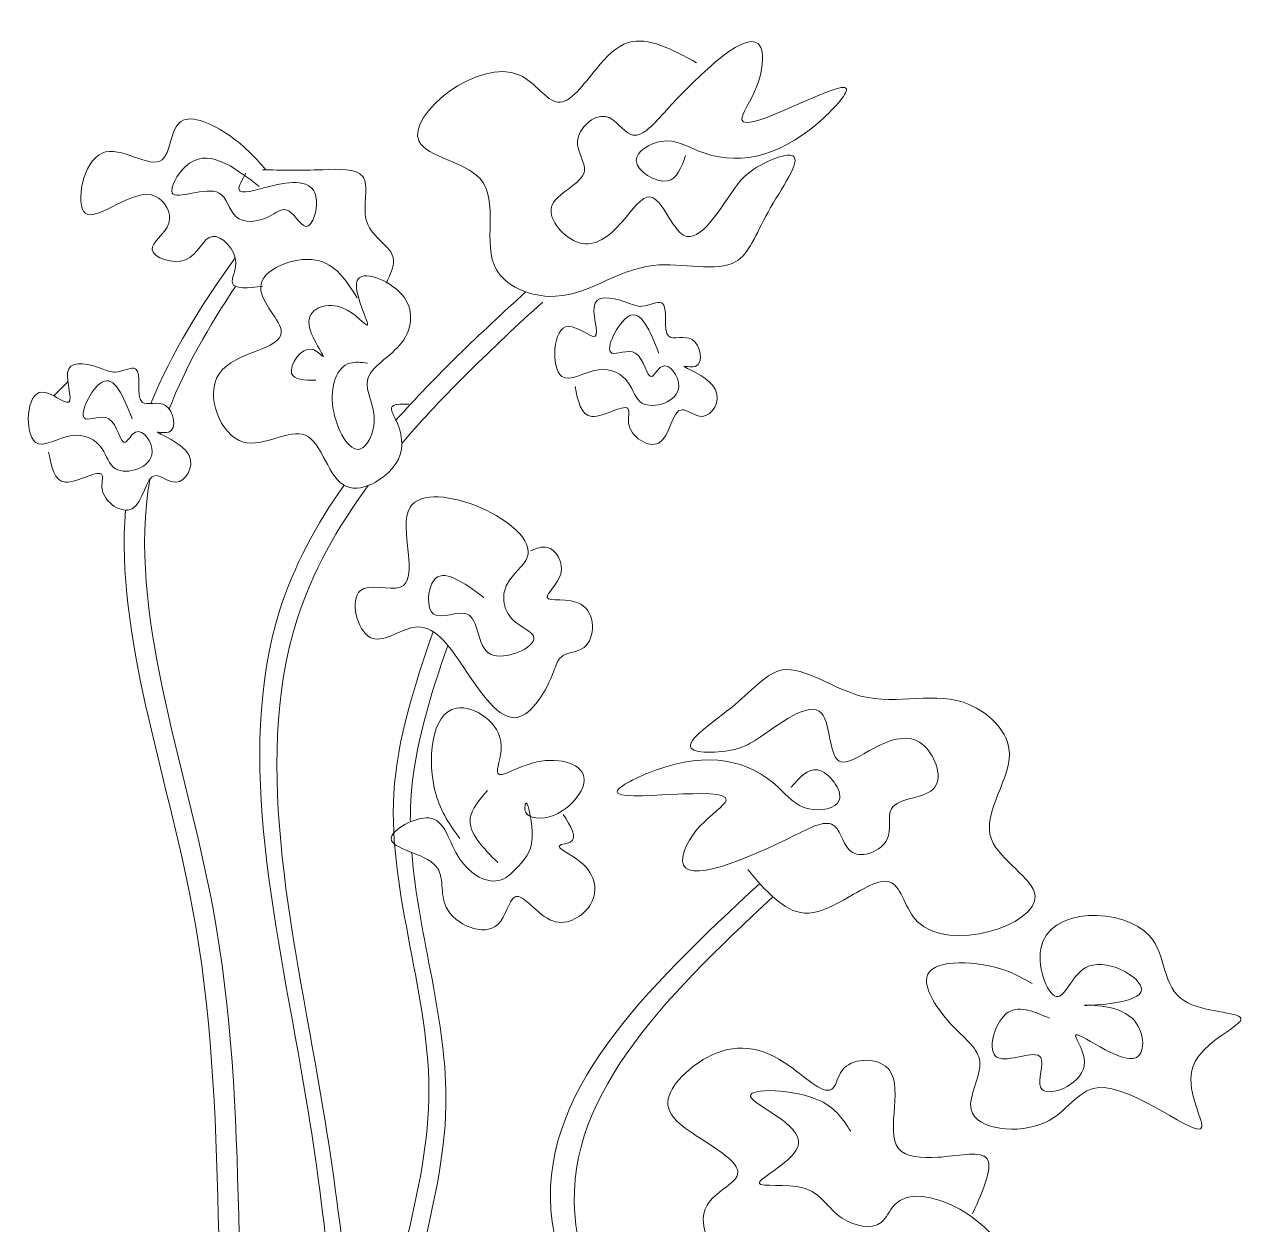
# Model space of a CAD drawing. Header units: metres. Extents: x -2 to 3328848, y -2 to 2725060.
# Drawn here: x 1663930.018 to 1663932.566, y 1363060.881 to 1363063.391 of the extents above; entities that cross this region are included whole.
import ezdxf

# ---------------------------------------------------------------- set-up
doc = ezdxf.new("R2010")
doc.units = ezdxf.units.M
doc.layers.get('0').update_dxf_attribs({"color": 253, "lineweight": 0})
doc.layers.add('8', color=253, linetype='Continuous', lineweight=0)
doc.layers.add('CAY', color=253, linetype='Continuous', lineweight=0)

# ---------------------------------------------------------------- blocks, each defined once
blk = doc.blocks.new('A$C307418F7')
at = {"layer": '8'}
blk.add_line((1255.54, 1226.51, -1028.57), (1258.5, 1229.47, -1028.57), dxfattribs=at)
for points in [[(1388.38, 1277.1, -1028.57), (1384.56, 1271.72, -1028.57), (1378, 1276.05, -1028.57), (1383.32, 1280.05, -1028.57), (1390.94, 1278.09, -1028.57), (1416.17, 1283.87, -1028.57), (1422.22, 1291.09, -1028.57), (1400.21, 1284.58, -1028.57), (1403.37, 1291.67, -1028.57), (1404.17, 1299.8, -1028.57), (1383.92, 1286.15, -1028.57), (1376.89, 1281.49, -1028.57), (1371.51, 1285.29, -1028.57), (1365.66, 1280.11, -1028.57), (1367.09, 1273.81, -1028.57), (1360.19, 1266.27, -1028.57), (1366.03, 1258.73, -1028.57), (1375.1, 1263.2, -1028.57), (1380.95, 1268.38, -1028.57), (1387.97, 1260.32, -1028.57), (1398.82, 1270.35, -1028.57), (1401.58, 1273.37, -1028.57), (1410.97, 1276.98, -1028.57), (1405.71, 1265.18, -1028.57), (1398.93, 1254.75, -1028.57), (1381.59, 1253.95, -1028.57), (1359.58, 1247.45, -1028.57), (1348.62, 1253.02, -1028.57), (1345.15, 1272.23, -1028.57), (1332.35, 1280.03, -1028.57), (1353.45, 1294, -1028.57), (1361.53, 1288.3, -1028.57), (1369.61, 1295.32, -1028.57), (1376.32, 1300.83, -1028.57), (1390.7, 1296.58, -1028.57)], [(1300.12, 1274.09, -1028.57), (1291.68, 1281.8, -1028.57), (1281.84, 1283.91, -1028.57), (1278.32, 1276.19, -1028.57), (1265.67, 1277.59, -1028.57), (1262.15, 1264.97, -1028.57), (1276.92, 1268.48, -1028.57), (1279.73, 1262.86, -1028.57), (1276.21, 1257.25, -1028.57), (1283.24, 1255.15, -1028.57), (1288.87, 1260.06, -1028.57), (1293.79, 1254.45, -1028.57), (1293.09, 1250.24, -1028.57), (1299.41, 1249.54, -1028.57)], [(1298.71, 1270.58, -1028.57), (1283.24, 1274.79, -1028.57), (1280.43, 1269.18, -1028.57), (1290.27, 1269.18, -1028.57), (1293.79, 1264.27, -1028.57), (1300.82, 1264.27, -1028.57), (1304.34, 1265.67, -1028.57), (1308.55, 1262.16, -1028.57), (1310.66, 1268.48, -1028.57), (1300.82, 1270.58, -1028.57), (1294.49, 1269.88, -1028.57), (1295.9, 1273.39, -1028.57)], [(1299.41, 1274.09, -1028.57), (1312.07, 1274.09, -1028.57), (1320.5, 1272.68, -1028.57), (1321.21, 1263.57, -1028.57), (1324.02, 1259.36, -1028.57), (1326.83, 1255.85, -1028.57), (1325.43, 1250.24, -1028.57)], [(1319.3, 1247.14, -1028.57), (1310.61, 1255.08, -1028.57), (1299.03, 1249.3, -1028.57), (1303.37, 1239.91, -1028.57), (1290.34, 1231.25, -1028.57), (1295.41, 1216.8, -1028.57), (1308.44, 1218.25, -1028.57), (1317.12, 1207.42, -1028.57), (1327.98, 1213.19, -1028.57), (1327.26, 1221.86, -1028.57), (1326.53, 1224.03, -1028.57), (1330.15, 1224.75, -1028.57)], [(1310.61, 1229.8, -1028.57), (1305.54, 1231.25, -1028.57), (1309.89, 1236.3, -1028.57), (1312.06, 1234.86, -1028.57), (1309.16, 1242.08, -1028.57), (1316.4, 1244.97, -1028.57), (1321.47, 1241.36, -1028.57), (1319.3, 1250.75, -1028.57), (1328.7, 1247.86, -1028.57), (1328.7, 1237.75, -1028.57), (1321.47, 1229.8, -1028.57), (1322.91, 1221.14, -1028.57), (1320.02, 1215.36, -1028.57), (1314.23, 1224.03, -1028.57), (1317.85, 1233.41, -1028.57), (1321.47, 1233.41, -1028.57)], [(1382.72, 1235.53, -1028.57), (1376.39, 1243.25, -1028.57), (1372.88, 1235.53, -1028.57), (1377.8, 1235.53, -1028.57), (1381.32, 1230.62, -1028.57), (1383.42, 1232.72, -1028.57), (1386.94, 1228.52, -1028.57), (1379.21, 1225.01, -1028.57), (1376.39, 1229.22, -1028.57), (1370.07, 1232.02, -1028.57), (1362.33, 1230.62, -1028.57), (1363.74, 1241.14, -1028.57), (1369.36, 1239.04, -1028.57), (1369.36, 1246.05, -1028.57), (1376.39, 1246.05, -1028.57), (1379.21, 1245.35, -1028.57), (1383.42, 1246.05, -1028.57), (1384.83, 1239.04, -1028.57), (1389.75, 1238.34, -1028.57), (1390.45, 1232.72, -1028.57), (1388.35, 1232.72, -1028.57), (1394.67, 1227.81, -1028.57), (1391.86, 1222.2, -1028.57), (1387.64, 1223.61, -1028.57), (1382.72, 1216.59, -1028.57), (1376.39, 1220.8, -1028.57), (1376.39, 1223.61, -1028.57), (1368.66, 1222.2, -1028.57), (1365.15, 1228.52, -1028.57)], [(1272.02, 1221.7, -1028.57), (1265.69, 1229.41, -1028.57), (1262.17, 1221.7, -1028.57), (1267.1, 1221.7, -1028.57), (1270.61, 1216.79, -1028.57), (1272.72, 1218.89, -1028.57), (1276.24, 1214.68, -1028.57), (1268.5, 1211.18, -1028.57), (1265.69, 1215.38, -1028.57), (1259.36, 1218.19, -1028.57), (1251.63, 1216.79, -1028.57), (1253.04, 1227.31, -1028.57), (1258.66, 1225.2, -1028.57), (1258.66, 1232.22, -1028.57), (1265.69, 1232.22, -1028.57), (1268.5, 1231.52, -1028.57), (1272.72, 1232.22, -1028.57), (1274.13, 1225.2, -1028.57), (1279.05, 1224.5, -1028.57), (1279.75, 1218.89, -1028.57), (1277.64, 1218.89, -1028.57), (1283.97, 1213.98, -1028.57), (1281.16, 1208.37, -1028.57), (1276.94, 1209.77, -1028.57), (1272.02, 1202.76, -1028.57), (1265.69, 1206.97, -1028.57), (1265.69, 1209.77, -1028.57), (1257.96, 1208.37, -1028.57), (1254.44, 1214.68, -1028.57)], [(1345.94, 1184.13, -1028.57), (1335.39, 1187.64, -1028.57), (1335.39, 1180.62, -1028.57), (1342.42, 1180.62, -1028.57), (1347.34, 1172.21, -1028.57), (1356.48, 1175.71, -1028.57), (1352.26, 1179.22, -1028.57), (1350.16, 1183.43, -1028.57), (1350.86, 1186.94, -1028.57), (1355.08, 1192.55, -1028.57), (1330.47, 1203.07, -1028.57), (1328.36, 1186.24, -1028.57), (1319.93, 1185.53, -1028.57), (1322.03, 1175.71, -1028.57), (1331.17, 1177.82, -1028.57), (1341.72, 1169.4, -1028.57), (1352.97, 1158.88, -1028.57), (1360.7, 1168.7, -1028.57), (1362.11, 1171.51, -1028.57), (1367.03, 1173.61, -1028.57), (1366.32, 1182.73, -1028.57), (1359.29, 1184.13, -1028.57), (1362.11, 1189.04, -1028.57), (1359.29, 1194.65, -1028.57), (1355.78, 1193.95, -1028.57)], [(1410.61, 1144.2, -1028.57), (1416.1, 1147.85, -1028.57), (1420.68, 1141.46, -1028.57), (1414.27, 1139.63, -1028.57), (1407.86, 1144.2, -1028.57), (1382.24, 1147.85, -1028.57), (1374, 1143.28, -1028.57), (1396.88, 1141.46, -1028.57), (1391.39, 1135.98, -1028.57), (1387.73, 1128.67, -1028.57), (1411.52, 1134.15, -1028.57), (1419.76, 1135.98, -1028.57), (1423.42, 1130.5, -1028.57), (1430.74, 1133.24, -1028.57), (1431.66, 1139.63, -1028.57), (1440.81, 1144.2, -1028.57), (1438.06, 1153.33, -1028.57), (1428, 1152.41, -1028.57), (1420.68, 1149.67, -1028.57), (1417.01, 1159.72, -1028.57), (1403.29, 1154.24, -1028.57), (1399.63, 1152.41, -1028.57), (1389.56, 1152.41, -1028.57), (1398.71, 1161.54, -1028.57), (1408.78, 1168.85, -1028.57), (1425.25, 1163.37, -1028.57), (1448.13, 1161.54, -1028.57), (1456.37, 1152.41, -1028.57), (1452.7, 1133.24, -1028.57), (1461.86, 1121.37, -1028.57), (1437.15, 1115.89, -1028.57), (1431.66, 1124.11, -1028.57), (1421.59, 1120.46, -1028.57), (1413.35, 1117.72, -1028.57), (1401.46, 1126.85, -1028.57)], [(1340.93, 1133.39, -1028.57), (1335.87, 1142.77, -1028.57), (1340.21, 1160.83, -1028.57), (1349.62, 1152.88, -1028.57), (1348.89, 1147.11, -1028.57), (1356.13, 1149.27, -1028.57), (1366.99, 1146.38, -1028.57), (1356.86, 1137.72, -1028.57), (1354.68, 1139.16, -1028.57), (1354.68, 1140.61, -1028.57), (1356.13, 1134.83, -1028.57), (1353.24, 1127.61, -1028.57), (1349.62, 1124.72, -1028.57), (1340.93, 1129.05, -1028.57), (1334.42, 1137.72, -1028.57), (1326.46, 1133.39, -1028.57), (1335.87, 1127.61, -1028.57), (1338.04, 1118.94, -1028.57), (1348.89, 1115.33, -1028.57), (1352.51, 1121.11, -1028.57), (1360.48, 1116.05, -1028.57), (1368.44, 1119.66, -1028.57), (1365.54, 1129.05, -1028.57), (1361.92, 1131.94, -1028.57), (1364.09, 1132.66, -1028.57), (1362.65, 1138.44, -1028.57)], [(1348.89, 1128.33, -1028.57), (1343.1, 1137.72, -1028.57), (1346.72, 1143.5, -1028.57)], [(1464.88, 1095.58, -1028.57), (1455.73, 1096.49, -1028.57), (1453.9, 1087.36, -1028.57), (1463.05, 1087.36, -1028.57), (1463.05, 1080.97, -1028.57), (1472.2, 1085.53, -1028.57), (1470.37, 1091.92, -1028.57), (1483.18, 1087.36, -1028.57), (1482.27, 1095.58, -1028.57), (1472.2, 1098.31, -1028.57), (1484.1, 1101.05, -1028.57), (1473.12, 1106.53, -1028.57), (1466.71, 1100.14, -1028.57), (1463.05, 1110.18, -1028.57), (1485.93, 1112.92, -1028.57), (1493.25, 1099.23, -1028.57), (1505.15, 1095.58, -1028.57), (1495.08, 1085.53, -1028.57), (1496.91, 1072.75, -1028.57), (1474.95, 1080.97, -1028.57), (1463.97, 1073.66, -1028.57), (1448.41, 1076.4, -1028.57), (1450.24, 1086.45, -1028.57), (1444.75, 1093.75, -1028.57), (1439.26, 1104.71, -1028.57), (1455.73, 1105.62, -1028.57), (1461.22, 1102.88, -1028.57)], [(1423.1, 1071.82, -1028.57), (1416.7, 1078.21, -1028.57), (1402.06, 1079.12, -1028.57), (1412.12, 1069.08, -1028.57), (1403.89, 1060.86, -1028.57), (1413.04, 1059.95, -1028.57), (1421.27, 1053.56, -1028.57), (1429.51, 1052.65, -1028.57), (1432.25, 1056.3, -1028.57), (1455.13, 1044.43, -1028.57), (1433.17, 1038.95, -1028.57), (1424.93, 1048.08, -1028.57), (1416.7, 1048.99, -1028.57), (1399.31, 1042.6, -1028.57), (1392.9, 1056.3, -1028.57), (1399.31, 1062.69, -1028.57), (1391.99, 1069.99, -1028.57), (1384.67, 1077.3, -1028.57), (1392.9, 1087.34, -1028.57), (1410.29, 1085.51, -1028.57), (1419.44, 1080.95, -1028.57), (1421.27, 1084.6, -1028.57), (1430.42, 1085.51, -1028.57), (1433.17, 1068.17, -1028.57), (1441.41, 1066.34, -1028.57), (1451.47, 1066.34, -1028.57), (1448.73, 1054.47, -1028.57)]]:
    blk.add_spline(points, degree=3, dxfattribs=at)
for points in [[(1275.96, 1224.9, -1028.57), (1280.18, 1235.42, -1028.57), (1286.5, 1245.56, -1028.57), (1293.65, 1255.55, -1028.57)], [(1279.81, 1223.77, -1028.57), (1283.21, 1232.59, -1028.57), (1288.11, 1241.13, -1028.57), (1293.77, 1249.54, -1028.57)], [(1327.48, 1221.37, -1028.57), (1335.71, 1230.67, -1028.57), (1345.11, 1239.57, -1028.57), (1354.75, 1248.39, -1028.57)], [(1328.72, 1216.53, -1028.57), (1337.48, 1226.81, -1028.57), (1347.76, 1236.58, -1028.57), (1358.33, 1246.25, -1028.57)], [(1277.98, 1218.5, -1028.57), (1278.01, 1218.61, -1028.57), (1278.05, 1218.72, -1028.57), (1278.08, 1218.83, -1028.57)], [(1411.76, 1068.08, -1028.57), (1411.74, 1068.12, -1028.57), (1411.72, 1068.16, -1028.57), (1411.7, 1068.19, -1028.57)]]:
    blk.add_open_spline(points, degree=3, dxfattribs=at)
for points, knots in [([(1303.9, 959.23, -1028.57), (1301.69, 969.57, -1028.57), (1291.08, 1022.14, -1028.57), (1300.55, 1105.34, -1028.57), (1270.98, 1180.85, -1028.57), (1275.69, 1208.95, -1028.57)], [11.006586, 11.006586, 11.006586, 11.006586, 56.155713, 240.49134, 370.079223, 370.079223, 370.079223, 370.079223]), ([(1315.98, 949.83, -1028.57), (1316.24, 967.67, -1028.57), (1316.87, 1010.87, -1028.57), (1309.72, 1086.27, -1028.57), (1290.45, 1161.95, -1028.57), (1310.7, 1199.42, -1028.57), (1316.56, 1207.7, -1028.57)], [0, 0, 0, 0, 76.172654, 184.378674, 331.6826, 376.02511, 376.02511, 376.02511, 376.02511]), ([(1319.56, 947.68, -1028.57), (1319.82, 965.53, -1028.57), (1320.45, 1008.73, -1028.57), (1313.3, 1084.13, -1028.57), (1293.79, 1160.76, -1028.57), (1315.09, 1198.74, -1028.57), (1321.66, 1207.65, -1028.57)], [0, 0, 0, 0, 76.172654, 184.378674, 331.6826, 379.789459, 379.789459, 379.789459, 379.789459]), ([(1298.94, 962.32, -1028.57), (1296.98, 971.63, -1028.57), (1286.91, 1023.19, -1028.57), (1295.99, 1103.06, -1028.57), (1268.5, 1176.11, -1028.57), (1270.6, 1202.48, -1028.57)], [15.509436, 15.509436, 15.509436, 15.509436, 56.155713, 240.49134, 360.222297, 360.222297, 360.222297, 360.222297]), ([(1324.82, 954.04, -1028.57), (1327.41, 964.89, -1028.57), (1331.36, 984.91, -1028.57), (1319.67, 1026.5, -1028.57), (1343.93, 1078.23, -1028.57), (1320.9, 1133.47, -1028.57), (1331.38, 1165.62, -1028.57), (1335.29, 1176.9, -1028.57)], [8.740126, 8.740126, 8.740126, 8.740126, 55.722068, 95.471989, 188.342119, 280.875785, 330.949172, 330.949172, 330.949172, 330.949172]), ([(1330.5, 1136.9, -1028.57), (1330.49, 1138.42, -1028.57), (1330.78, 1150.92, -1028.57), (1334.65, 1163.23, -1028.57), (1338.37, 1174.03, -1028.57)], [274.244532, 274.244532, 274.244532, 274.244532, 280.875785, 328.819039, 328.819039, 328.819039, 328.819039]), ([(1329.92, 959.3, -1028.57), (1331.75, 967.92, -1028.57), (1334.32, 985.72, -1028.57), (1323.25, 1025.07, -1028.57), (1345.79, 1073.14, -1028.57), (1332.21, 1112.83, -1028.57), (1330.79, 1130.48, -1028.57)], [18.393996, 18.393996, 18.393996, 18.393996, 55.722068, 95.471989, 188.342119, 264.93864, 264.93864, 264.93864, 264.93864]), ([(1350.51, 961.17, -1028.57), (1351.85, 973.14, -1028.57), (1356.28, 990.55, -1028.57), (1374.16, 1018.87, -1028.57), (1345.1, 1068.77, -1028.57), (1380.21, 1101.83, -1028.57), (1403.96, 1123.96, -1028.57)], [87.77061, 87.77061, 87.77061, 87.77061, 139.609811, 165.489012, 224.226826, 343.608511, 343.608511, 343.608511, 343.608511]), ([(1357.06, 905.84, -1028.57), (1353.74, 936.94, -1028.57), (1351.27, 973.96, -1028.57), (1379.17, 1018.15, -1028.57), (1350.65, 1067.13, -1028.57), (1383.76, 1099.71, -1028.57), (1406.72, 1121.14, -1028.57)], [11.294392, 11.294392, 11.294392, 11.294392, 139.609811, 165.489012, 224.226826, 339.825567, 339.825567, 339.825567, 339.825567])]:
    blk.add_open_spline(points, degree=3, knots=knots, dxfattribs=at)
blk = doc.blocks.new('SOFAS RECEPCION')
at = {"xscale": 0.003283773561833294, "yscale": 0.003283773561833294, "zscale": 0.003283773561833294}
blk.add_blockref('A$C307418F7', (22.92078, 18.6749), dxfattribs=at)
blk = doc.blocks.new('Cay42_md')
at = {"xscale": 754.5911430642498, "yscale": 754.5911430642498, "zscale": 754.5911430642498}
blk.add_blockref('SOFAS RECEPCION', (-20647.44, -14149.62, 1699.13), dxfattribs=at)

msp = doc.modelspace()

# ---------------------------------------------------------------- block references
at = {"layer": 'CAY', "xscale": 0.004011825644057581, "yscale": 0.004011825644057581, "zscale": 0.004011825644057581}
msp.add_blockref('Cay42_md', (1663931.044, 1363050.6532), dxfattribs=at)

doc.saveas('drawing.dxf')
